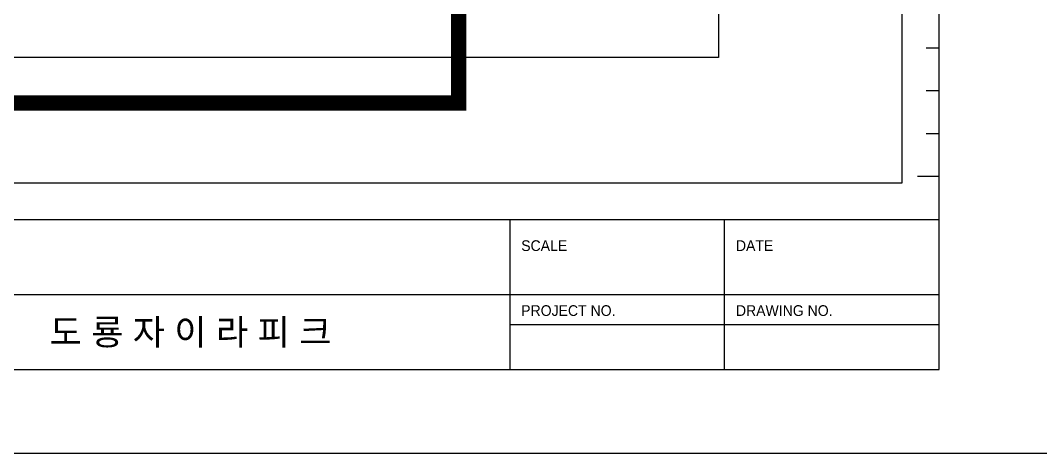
# Model space of a CAD drawing. Header units: millimetres. Extents: x 91591 to 1353697, y 75729 to 160586.
# Drawn here: x 1015871 to 1049219, y 75729 to 89901 of the extents above; entities that cross this region are included whole.
import ezdxf
from ezdxf.enums import TextEntityAlignment as Align

# ---------------------------------------------------------------- set-up
doc = ezdxf.new("R2010")
doc.units = ezdxf.units.MM
doc.layers.add('8', color=8, linetype='Continuous')
doc.layers.add('DEFPOINT', color=142, linetype='Continuous', plot=False)
doc.layers.add('JEIL-TXT1', color=7, linetype='Continuous', lineweight=9)
doc.styles.add('BAS_TITLE1', font='')
doc.styles.add('EST', font='')
doc.styles.get('BAS_TITLE1').set_extended_font_data('HYHeadLine-Medium')
doc.styles.get('EST').set_extended_font_data('HYHeadLine-Medium')

# ---------------------------------------------------------------- blocks, each defined once
blk = doc.blocks.new('zw$9A02')
at = {"color": 7}
for p, q in [((85731, -53692), (85415, -53692)), ((85731, -54744), (85415, -54744)), ((85731, -55796), (85415, -55796)), ((85731, -56847), (85205, -56847))]:
    blk.add_line(p, q, dxfattribs=at)
at = {"color": 4}
for p, q in [((3810, -57899), (85731, -57899)), ((75215, -61579), (75215, -57899)), ((80473, -61579), (80473, -57899)), ((54288, -59739), (85731, -59739)), ((75215, -60475), (85731, -60475))]:
    blk.add_line(p, q, dxfattribs=at)
blk.add_lwpolyline([(0, -63643), (0, 0), (90000, 0), (90000, -63643)], close=True)
blk.add_lwpolyline([(3810, -61579), (85731, -61579), (85731, -3425), (3810, -3425)], close=True, dxfattribs=at)
at = {"layer": 'DEFPOINT', "color": 150}
blk.add_lwpolyline([(4710, -56999), (84831, -56999), (84831, -4325), (4710, -4325)], close=True, dxfattribs=at)
at = {"style": 'BAS_TITLE1'}
for s, p in [('SCALE', (75488, -58672)), ('DATE', (80752, -58672)), ('PROJECT NO.', (75488, -60265)), ('DRAWING NO.', (80752, -60265))]:
    blk.add_text(s, height=262.9, dxfattribs=at).set_placement(p)
at = {"layer": 'JEIL-TXT1', "color": 2, "style": 'EST'}
blk.add_text('도 룡 자 이 라 피 크', height=630, dxfattribs=at).set_placement((67380, -60659), align=Align.MIDDLE_CENTER)
blk = doc.blocks.new('zw$D357')
blk.add_lwpolyline([(-70457, 878), (0, 878), (0, -57059), (-70457, -57059)], close=True)

msp = doc.modelspace()

# ---------------------------------------------------------------- linework, layer by layer
at = {"layer": 'DEFPOINT', "color": 1, "const_width": 500}
msp.add_lwpolyline([(979316.3, 100684.5), (1030201, 100684.5), (1030201, 87195.1), (979316.3, 87195.1)], close=True, dxfattribs=at)

# ---------------------------------------------------------------- block references
at = {"xscale": 1.333333333333333, "yscale": 1.333333333333333, "zscale": 1.333333333333333}
msp.add_blockref('zw$9A02', (931590.8, 160586.4), dxfattribs=at)
at = {"layer": '8'}
msp.add_blockref('zw$D357', (1038689, 145741.8), dxfattribs=at)

doc.saveas('drawing.dxf')
